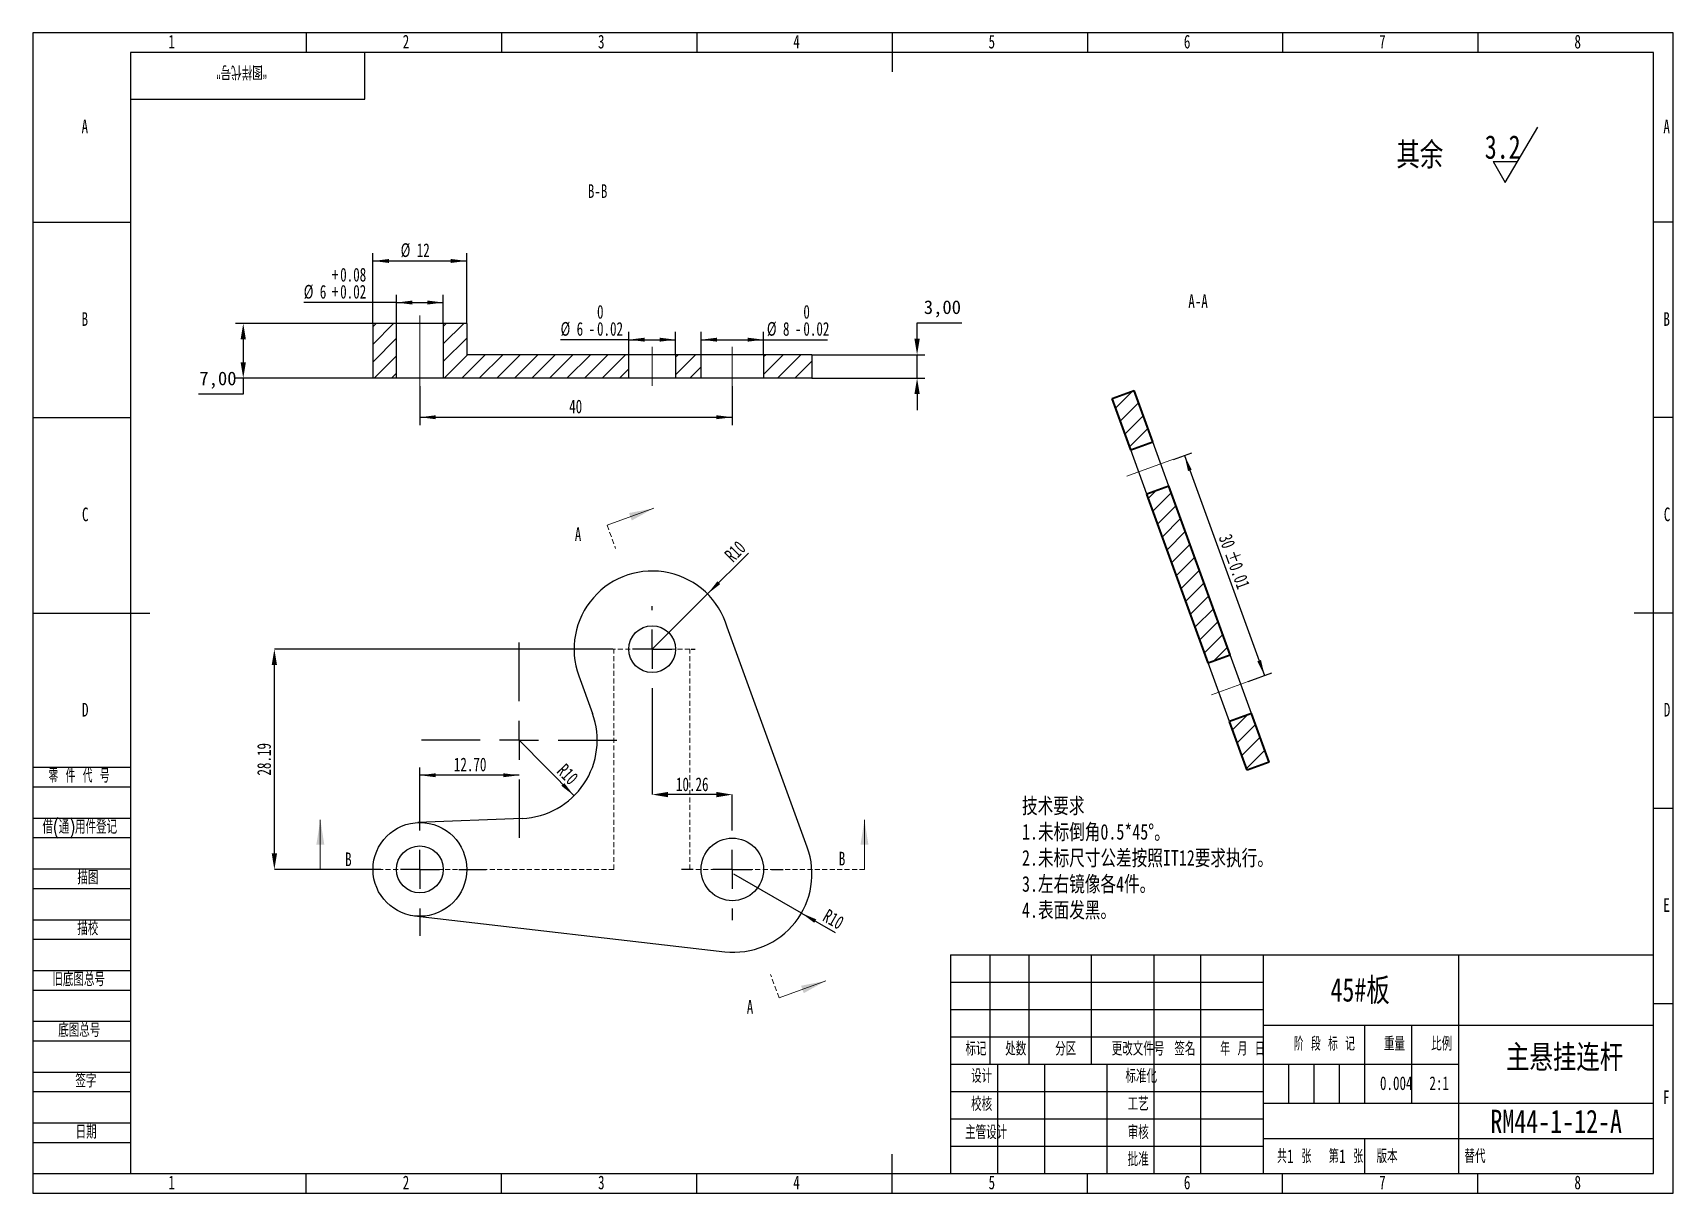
# Model space of a CAD drawing. Header units: millimetres. Extents: x 0 to 420, y 0 to 297.
import ezdxf

# ---------------------------------------------------------------- set-up
doc = ezdxf.new("R2010")
doc.units = ezdxf.units.MM
doc.header["$PDSIZE"] = -1
for name, pattern in [('ACAD_ISO04W100', [30, 24, -3, 0, -3]), ('CENTERX2', [20.32, 12.7, -2.54, 2.54, -2.54]), ('HIDDEN', [1.905, 1.27, -0.635])]:
    doc.linetypes.add(name, pattern=pattern)
for name, color, linetype in [('10', 7, 'Continuous'), ('5', 7, 'Continuous'), ('9', 7, 'Continuous'), ('SLD-0', 7, 'Continuous')]:
    doc.layers.add(name, color=color, linetype=linetype)
doc.layers.add('中心线', color=6, linetype='ACAD_ISO04W100', lineweight=0)
doc.styles.add('SLDTEXTSTYLE0', font='TXT', dxfattribs={"width": 0.7, "bigfont": 'bigfont'})
doc.styles.add('SLDTEXTSTYLE1', font='TXT', dxfattribs={"width": 0.62, "bigfont": 'bigfont'})
doc.styles.add('SLDTEXTSTYLE2', font='TXT', dxfattribs={"width": 0.614286, "bigfont": 'bigfont'})
doc.styles.add('SLDTEXTSTYLE3', font='TXT', dxfattribs={"width": 0.6, "bigfont": 'bigfont'})
doc.styles.add('SLDTEXTSTYLE4', font='TXT', dxfattribs={"width": 0.7})
doc.dimstyles.new('ISO-25', dxfattribs={"dimtxt": 2.5, "dimasz": 2.5, "dimexe": 1.25, "dimexo": 0.625, "dimtad": 1, "dimtxsty": 'Standard', "dimcen": 2.5, "dimadec": 0, "dimazin": 0, "dimtfac": 1, "dimtmove": 0, "dimatfit": 3, "dimfxl": 1, "dimarcsym": 0})
doc.dimstyles.new('SLDDIMSTYLE0', dxfattribs={"dimtxt": 3.5, "dimasz": 4.08, "dimexe": 0, "dimexo": 0.0625, "dimgap": 0.875, "dimtad": 2, "dimlfac": 0.5, "dimrnd": 1e-09, "dimzin": 12, "dimdsep": 46, "dimtxsty": 'SLDTEXTSTYLE4', "dimsah": 1, "dimcen": 0, "dimadec": 0, "dimazin": 3, "dimtfac": 1, "dimtofl": 0, "dimtmove": 0, "dimatfit": 3, "dimfxl": 1, "dimfrac": 2, "dimtolj": 1, "dimtzin": 12, "dimarcsym": 0})
doc.dimstyles.new('SLDDIMSTYLE1', dxfattribs={"dimtxt": 3.5, "dimasz": 4.08, "dimexe": 0, "dimexo": 0.0625, "dimgap": 0.875, "dimtad": 2, "dimlfac": 0.5, "dimrnd": 1e-09, "dimzin": 4, "dimdsep": 46, "dimtxsty": 'SLDTEXTSTYLE4', "dimsah": 1, "dimcen": 0.09, "dimadec": 0, "dimazin": 1, "dimtfac": 1, "dimtofl": 0, "dimtmove": 0, "dimatfit": 3, "dimfxl": 1, "dimfrac": 2, "dimtolj": 1, "dimtzin": 12, "dimarcsym": 0})
doc.dimstyles.new('SLDDIMSTYLE2', dxfattribs={"dimtxt": 3.5, "dimasz": 4.08, "dimexe": 0, "dimexo": 0.0625, "dimgap": 0.875, "dimtad": 2, "dimlfac": 0.5, "dimrnd": 1e-09, "dimzin": 12, "dimdsep": 46, "dimtxsty": 'SLDTEXTSTYLE4', "dimsah": 1, "dimcen": 0.09, "dimadec": 0, "dimazin": 3, "dimtol": 1, "dimtp": 0.08, "dimtm": -0.02, "dimtfac": 1, "dimtofl": 0, "dimtmove": 0, "dimatfit": 3, "dimfxl": 1, "dimfrac": 2, "dimtolj": 1, "dimarcsym": 0})
doc.dimstyles.new('SLDDIMSTYLE3', dxfattribs={"dimtxt": 3.5, "dimasz": 4.08, "dimexe": 0, "dimexo": 0.0625, "dimgap": 0.875, "dimtad": 2, "dimlfac": 0.5, "dimrnd": 1e-09, "dimzin": 12, "dimdsep": 46, "dimtxsty": 'SLDTEXTSTYLE4', "dimsah": 1, "dimcen": 0.09, "dimadec": 0, "dimazin": 3, "dimtol": 1, "dimtm": 0.02, "dimtfac": 1, "dimtofl": 0, "dimtmove": 0, "dimatfit": 3, "dimfxl": 1, "dimfrac": 2, "dimtolj": 1, "dimarcsym": 0})
doc.dimstyles.new('SLDDIMSTYLE4', dxfattribs={"dimtxt": 3.5, "dimasz": 4.08, "dimexe": 0, "dimexo": 0.0625, "dimgap": 0.875, "dimtad": 2, "dimlfac": 0.5, "dimrnd": 1e-09, "dimzin": 12, "dimdsep": 46, "dimtxsty": 'SLDTEXTSTYLE4', "dimsah": 1, "dimcen": 0.09, "dimadec": 0, "dimazin": 3, "dimtfac": 1, "dimtofl": 0, "dimtmove": 0, "dimatfit": 3, "dimfxl": 1, "dimfrac": 2, "dimtolj": 1, "dimtzin": 12, "dimarcsym": 0})
doc.dimstyles.new('SLDDIMSTYLE5', dxfattribs={"dimtxt": 3.5, "dimasz": 4.08, "dimexe": 0, "dimexo": 0.0625, "dimgap": 0.875, "dimtad": 2, "dimlfac": 0.5, "dimrnd": 1e-09, "dimzin": 12, "dimdsep": 46, "dimtxsty": 'SLDTEXTSTYLE4', "dimsah": 1, "dimcen": 0.09, "dimadec": 0, "dimazin": 3, "dimtol": 1, "dimtp": 0.01, "dimtm": 0.01, "dimtfac": 1, "dimtofl": 0, "dimtmove": 0, "dimatfit": 3, "dimfxl": 1, "dimfrac": 2, "dimtolj": 1, "dimarcsym": 0})

# ---------------------------------------------------------------- blocks, each defined once
blk = doc.blocks.new('_D')
at = {"layer": '10', "transparency": 16777216}
blk.add_line((138.59, 101.72), (124.51, 115.92), dxfattribs=at)
blk.add_solid([(138.59, 101.72), (136.08, 104.97), (135.35, 104.26)], dxfattribs=at)
at = {"layer": '10', "transparency": 16777216, "insert": (136.44, 110.26), "char_height": 3.5, "attachment_point": 1, "rotation": 314.7511, "style": 'SLDTEXTSTYLE4'}
blk.add_mtext('R10', dxfattribs=at)
blk = doc.blocks.new('_D_1')
at = {"layer": '10', "transparency": 16777216}
for q in [(183.23, 163.81), (158.58, 139.25)]:
    blk.add_line((172.75, 153.37), q, dxfattribs=at)
blk.add_solid([(172.75, 153.37), (176, 155.89), (175.28, 156.61)], dxfattribs=at)
at = {"layer": '10', "transparency": 16777216, "insert": (176.79, 163.75), "char_height": 3.5, "attachment_point": 1, "rotation": 44.8938, "style": 'SLDTEXTSTYLE4'}
blk.add_mtext('R10', dxfattribs=at)
blk = doc.blocks.new('_D_2')
at = {"layer": '10', "transparency": 16777216}
for p, q in [((99.1, 99.87), (99.1, 108.97)), ((124.51, 106.97), (99.1, 106.97))]:
    blk.add_line(p, q, dxfattribs=at)
for points in [[(99.1, 106.97), (103.18, 106.47), (103.18, 107.48)], [(124.51, 106.97), (120.43, 107.48), (120.43, 106.47)]]:
    blk.add_solid(points, dxfattribs=at)
at = {"layer": '10', "transparency": 16777216, "insert": (107.81, 111.49), "char_height": 3.5, "attachment_point": 1, "style": 'SLDTEXTSTYLE4'}
blk.add_mtext('12.70', dxfattribs=at)
blk = doc.blocks.new('_D_3')
at = {"layer": '10', "transparency": 16777216}
for q in [(179.49, 81.68), (205.46, 66.69)]:
    blk.add_line((196.81, 71.68), q, dxfattribs=at)
blk.add_solid([(196.81, 71.68), (200.09, 69.2), (200.6, 70.08)], dxfattribs=at)
at = {"layer": '10', "transparency": 16777216, "insert": (203.72, 72.9), "char_height": 3.5, "attachment_point": 1, "rotation": 330, "style": 'SLDTEXTSTYLE4'}
blk.add_mtext('R10', dxfattribs=at)
blk = doc.blocks.new('SW_CENTERMARKSYMBOL_0')
at = {"layer": '10', "color": 0}
for p, q in [((0, 10), (0, 17)), ((0, 0), (0, 5)), ((-10, 0), (-17, 0)), ((0, 0), (-5, 0)), ((0, 0), (0, -5)), ((0, 0), (5, 0)), ((10, 0), (17, 0)), ((0, -10), (0, -17))]:
    blk.add_line(p, q, dxfattribs=at)
blk = doc.blocks.new('SW_CENTERMARKSYMBOL_1')
at = {"layer": '10', "color": 0}
for p, q in [((0, 10), (0, 13)), ((0, 0), (0, 5)), ((-10, 0), (-13, 0)), ((0, 0), (-5, 0)), ((0, 0), (0, -5)), ((0, 0), (5, 0)), ((10, 0), (13, 0)), ((0, -10), (0, -13))]:
    blk.add_line(p, q, dxfattribs=at)
blk = doc.blocks.new('SW_CENTERMARKSYMBOL_2')
at = {"layer": '10', "color": 0}
for p, q in [((0, 10), (0, 11)), ((0, 0), (0, 5)), ((-10, 0), (-11, 0)), ((0, 0), (-5, 0)), ((0, 0), (0, -5)), ((0, 0), (5, 0)), ((10, 0), (11, 0)), ((0, -10), (0, -11))]:
    blk.add_line(p, q, dxfattribs=at)
blk = doc.blocks.new('SW_CENTERMARKSYMBOL_3')
at = {"layer": '10', "color": 0}
for p, q in [((0, 10), (0, 25)), ((0, 0), (0, 5)), ((-10, 0), (-25, 0)), ((0, 0), (-5, 0)), ((0, 0), (0, -5)), ((0, 0), (5, 0)), ((10, 0), (25, 0)), ((0, -10), (0, -25))]:
    blk.add_line(p, q, dxfattribs=at)
blk = doc.blocks.new('_D_4')
at = {"layer": '10', "transparency": 16777216}
for p, q in [((93.1, 227.96), (69.37, 227.96)), ((93.1, 222.6), (93.1, 229.96)), ((93.1, 227.96), (105.1, 227.96)), ((105.1, 222.6), (105.1, 229.96))]:
    blk.add_line(p, q, dxfattribs=at)
for points in [[(93.1, 227.96), (97.18, 227.45), (97.18, 228.47)], [(105.1, 227.96), (101.02, 228.47), (101.02, 227.45)]]:
    blk.add_solid(points, dxfattribs=at)
at = {"layer": '10', "transparency": 16777216, "char_height": 3.5, "attachment_point": 1, "style": 'SLDTEXTSTYLE4'}
for s, insert in [('+', (76.55, 236.84)), ('0.08', (78.7, 236.84)), ('%%c', (69.37, 232.48)), ('6', (73.48, 232.47)), ('+', (76.55, 232.48)), ('0.02', (78.7, 232.48))]:
    blk.add_mtext(s, dxfattribs=dict(at, insert=insert))
blk = doc.blocks.new('_D_5')
at = {"layer": '10', "transparency": 16777216}
for p, q in [((152.58, 218.46), (135.13, 218.46)), ((152.58, 214.6), (152.58, 220.46)), ((152.58, 218.46), (164.58, 218.46)), ((164.58, 214.6), (164.58, 220.46))]:
    blk.add_line(p, q, dxfattribs=at)
for points in [[(152.58, 218.46), (156.66, 217.95), (156.66, 218.96)], [(164.58, 218.46), (160.5, 218.96), (160.5, 217.95)]]:
    blk.add_solid(points, dxfattribs=at)
at = {"layer": '10', "transparency": 16777216, "char_height": 3.5, "attachment_point": 1, "style": 'SLDTEXTSTYLE4'}
for s, insert in [('0', (144.46, 227.34)), ('%%c', (135.13, 222.98)), ('6', (139.24, 222.97)), ('0.02', (144.46, 222.98)), ('-', (142.3, 222.98))]:
    blk.add_mtext(s, dxfattribs=dict(at, insert=insert))
blk = doc.blocks.new('_D_6')
at = {"layer": '10', "transparency": 16777216}
for p, q in [((171.1, 214.6), (171.1, 220.46)), ((171.1, 218.46), (187.1, 218.46)), ((187.1, 214.6), (187.1, 220.46)), ((187.1, 218.46), (203.43, 218.46))]:
    blk.add_line(p, q, dxfattribs=at)
for points in [[(171.1, 218.46), (175.18, 217.95), (175.18, 218.96)], [(187.1, 218.46), (183.02, 218.96), (183.02, 217.95)]]:
    blk.add_solid(points, dxfattribs=at)
at = {"layer": '10', "transparency": 16777216, "char_height": 3.5, "attachment_point": 1, "style": 'SLDTEXTSTYLE4'}
for s, insert in [('0', (197.29, 227.34)), ('%%c', (187.95, 222.98)), ('8', (192.07, 222.97)), ('0.02', (197.29, 222.98)), ('-', (195.13, 222.98))]:
    blk.add_mtext(s, dxfattribs=dict(at, insert=insert))
blk = doc.blocks.new('_D_7')
at = {"layer": '10', "transparency": 16777216}
for p, q in [((99.1, 206.6), (99.1, 196.6)), ((179.1, 206.6), (179.1, 196.6)), ((99.1, 198.6), (179.1, 198.6))]:
    blk.add_line(p, q, dxfattribs=at)
for points in [[(99.1, 198.6), (103.18, 198.1), (103.18, 199.11)], [(179.1, 198.6), (175.02, 199.11), (175.02, 198.1)]]:
    blk.add_solid(points, dxfattribs=at)
at = {"layer": '10', "transparency": 16777216, "insert": (137.33, 203.12), "char_height": 3.5, "attachment_point": 1, "style": 'SLDTEXTSTYLE4'}
blk.add_mtext('40', dxfattribs=at)
blk = doc.blocks.new('_D_8')
at = {"layer": '10', "transparency": 16777216}
for p, q in [((87.1, 222.6), (87.1, 240.6)), ((111.1, 222.6), (111.1, 240.6)), ((87.1, 238.6), (111.1, 238.6))]:
    blk.add_line(p, q, dxfattribs=at)
for points in [[(87.1, 238.6), (91.18, 238.1), (91.18, 239.11)], [(111.1, 238.6), (107.02, 239.11), (107.02, 238.1)]]:
    blk.add_solid(points, dxfattribs=at)
at = {"layer": '10', "transparency": 16777216, "char_height": 3.5, "attachment_point": 1, "style": 'SLDTEXTSTYLE4'}
for s, insert in [('%%c', (94.19, 243.13)), ('12', (98.3, 243.12))]:
    blk.add_mtext(s, dxfattribs=dict(at, insert=insert))
blk = doc.blocks.new('_D_9')
at = {"layer": '10', "transparency": 16777216}
for p, q in [((292.06, 187.83), (296.74, 189.53)), ((294.86, 188.85), (315.38, 132.47)), ((311.19, 130.95), (317.26, 133.15))]:
    blk.add_line(p, q, dxfattribs=at)
for points in [[(294.86, 188.85), (295.78, 184.84), (296.73, 185.19)], [(315.38, 132.47), (314.46, 136.48), (313.51, 136.13)]]:
    blk.add_solid(points, dxfattribs=at)
at = {"layer": '10', "transparency": 16777216, "char_height": 3.5, "attachment_point": 1, "rotation": 290, "style": 'SLDTEXTSTYLE4'}
for s, insert in [('30', (306.87, 169.03)), ('±0.01', (308.37, 164.91))]:
    blk.add_mtext(s, dxfattribs=dict(at, insert=insert))
blk = doc.blocks.new('*D15')
at = {"color": 0, "lineweight": -2, "transparency": 16777216}
for p, q in [((87.1, 222.6), (51.88, 222.6)), ((53.88, 218.52), (53.88, 212.68)), ((87.1, 208.6), (51.88, 208.6)), ((53.88, 208.6), (53.88, 204.52)), ((53.88, 204.52), (42.44, 204.52))]:
    blk.add_line(p, q, dxfattribs=at)
at = {"color": 0, "transparency": 16777216}
for points in [[(53.2, 218.52), (54.56, 218.52), (53.88, 222.6)], [(53.2, 212.68), (54.56, 212.68), (53.88, 208.6)]]:
    blk.add_solid(points, dxfattribs=at)
at = {"layer": 'Defpoints', "color": 0, "transparency": 16777216}
for p in [(87.1, 222.6), (53.88, 208.6), (87.1, 208.6)]:
    blk.add_point(p, dxfattribs=at)
at = {"color": 0, "transparency": 16777216, "insert": (47.4, 208.09), "char_height": 3.5, "attachment_point": 5}
blk.add_mtext('7,00', dxfattribs=at)
blk = doc.blocks.new('*D16')
at = {"color": 0, "lineweight": -2, "transparency": 16777216}
for p, q in [((226.41, 218.68), (226.41, 222.76)), ((226.41, 222.76), (237.85, 222.76)), ((199.46, 214.6), (228.41, 214.6)), ((226.41, 208.6), (226.41, 214.6)), ((199.46, 208.6), (228.41, 208.6)), ((226.41, 204.52), (226.41, 200.44))]:
    blk.add_line(p, q, dxfattribs=at)
at = {"color": 0, "transparency": 16777216}
for points in [[(225.73, 218.68), (227.09, 218.68), (226.41, 214.6)], [(225.73, 204.52), (227.09, 204.52), (226.41, 208.6)]]:
    blk.add_solid(points, dxfattribs=at)
at = {"layer": 'Defpoints', "color": 0, "transparency": 16777216}
for p in [(199.46, 214.6), (226.41, 214.6), (199.46, 208.6)]:
    blk.add_point(p, dxfattribs=at)
at = {"color": 0, "transparency": 16777216, "insert": (232.89, 226.33), "char_height": 3.5, "attachment_point": 5}
blk.add_mtext('3,00', dxfattribs=at)
blk = doc.blocks.new('*D42')
at = {"layer": '10', "color": 0, "lineweight": -2, "transparency": 16777216}
for p, q in [((147.52, 139.25), (61.85, 139.25)), ((61.85, 86.95), (61.85, 135.17)), ((82.04, 82.87), (61.85, 82.87))]:
    blk.add_line(p, q, dxfattribs=at)
at = {"layer": '10', "color": 0, "transparency": 16777216}
for points in [[(61.17, 135.17), (62.53, 135.17), (61.85, 139.25)], [(61.17, 86.95), (62.53, 86.95), (61.85, 82.87)]]:
    blk.add_solid(points, dxfattribs=at)
at = {"layer": 'Defpoints', "color": 0, "transparency": 16777216}
for p in [(61.85, 139.25), (147.58, 139.25), (82.1, 82.87)]:
    blk.add_point(p, dxfattribs=at)
at = {"layer": '10', "color": 0, "transparency": 16777216, "insert": (59.23, 111.06), "char_height": 3.5, "attachment_point": 5, "rotation": 90, "style": 'SLDTEXTSTYLE4'}
blk.add_mtext('\\A1;28.19', dxfattribs=at)
blk = doc.blocks.new('*D43')
at = {"layer": '10', "color": 0, "lineweight": -2, "transparency": 16777216}
for p, q in [((158.58, 129.19), (158.58, 102.02)), ((175.02, 102.02), (162.66, 102.02)), ((179.1, 94.43), (179.1, 102.02))]:
    blk.add_line(p, q, dxfattribs=at)
at = {"layer": '10', "color": 0, "transparency": 16777216}
for points in [[(162.66, 102.7), (162.66, 101.34), (158.58, 102.02)], [(175.02, 102.7), (175.02, 101.34), (179.1, 102.02)]]:
    blk.add_solid(points, dxfattribs=at)
at = {"layer": 'Defpoints', "color": 0, "transparency": 16777216}
for p in [(158.58, 129.25), (158.58, 102.02), (179.1, 94.37)]:
    blk.add_point(p, dxfattribs=at)
at = {"layer": '10', "color": 0, "transparency": 16777216, "insert": (168.84, 104.64), "char_height": 3.5, "attachment_point": 5, "style": 'SLDTEXTSTYLE4'}
blk.add_mtext('\\A1;10.26', dxfattribs=at)

msp = doc.modelspace()

# ---------------------------------------------------------------- hatches: boundary and pattern name
at = {"layer": '10', "linetype": 'Continuous', "lineweight": 18}
h = msp.add_hatch(dxfattribs=at)
h.set_pattern_fill('ANSI31', color=256, angle=3e-322, style=0)
h.paths.add_polyline_path([(87.104, 208.604), (93.104, 208.604), (93.104, 222.604), (87.104, 222.604)], flags=0)
h = msp.add_hatch(dxfattribs=at)
h.set_pattern_fill('ANSI31', color=256, angle=3e-322, style=0)
h.paths.add_polyline_path([(152.582, 208.604), (152.582, 214.604), (111.104, 214.604), (111.104, 222.604), (105.104, 222.604), (105.104, 208.604)], flags=0)
h = msp.add_hatch(dxfattribs=at)
h.set_pattern_fill('ANSI31', color=256, angle=3e-322, style=0)
h.paths.add_polyline_path([(171.104, 208.604), (171.104, 214.604), (164.582, 214.604), (164.582, 208.604)], flags=0)
h = msp.add_hatch(dxfattribs=at)
h.set_pattern_fill('ANSI31', color=256, angle=3e-322, style=0)
h.paths.add_polyline_path([(199.459, 208.604), (199.459, 214.604), (187.104, 214.604), (187.104, 208.604)], flags=0)
h = msp.add_hatch(dxfattribs=at)
h.set_pattern_fill('ANSI31', color=256, angle=3e-322, style=0)
h.paths.add_polyline_path([(281.953, 205.437), (276.314, 203.385), (281.103, 190.229), (286.741, 192.281)], flags=0)
h = msp.add_hatch(dxfattribs=at)
h.set_pattern_fill('ANSI31', color=256, angle=3e-322, style=0)
h.paths.add_polyline_path([(285.207, 178.953), (300.94, 135.727), (306.578, 137.779), (290.845, 181.005)], flags=0)
h = msp.add_hatch(dxfattribs=at)
h.set_pattern_fill('ANSI31', color=256, angle=3e-322, style=0)
h.paths.add_polyline_path([(310.943, 108.243), (316.581, 110.295), (312.05, 122.744), (306.412, 120.692)], flags=0)

# ---------------------------------------------------------------- linework, layer by layer
for p, q in [((377.02, 258.717), (385.321, 272.829)), ((373.89, 264.037), (377.02, 258.717)), ((373.89, 264.037), (380.149, 264.037))]:
    msp.add_line(p, q)
at = {"color": 7, "linetype": 'Continuous', "lineweight": 25}
for p, q in [((87.104, 208.604), (87.104, 222.604)), ((93.104, 222.604), (87.104, 222.604)), ((93.104, 208.604), (93.104, 222.604)), ((105.104, 222.604), (93.104, 222.604)), ((105.104, 222.604), (105.104, 208.604)), ((111.104, 222.604), (105.104, 222.604)), ((111.104, 222.604), (111.104, 214.604)), ((152.582, 214.604), (111.104, 214.604)), ((152.582, 208.604), (152.582, 214.604)), ((164.582, 214.604), (152.582, 214.604)), ((164.582, 214.604), (164.582, 208.604)), ((171.104, 214.604), (164.582, 214.604)), ((171.104, 208.604), (171.104, 214.604)), ((187.104, 214.604), (171.104, 214.604)), ((187.104, 214.604), (187.104, 208.604)), ((199.459, 214.604), (187.104, 214.604)), ((199.459, 214.604), (199.459, 208.604)), ((93.104, 208.604), (87.104, 208.604)), ((105.104, 208.604), (93.104, 208.604)), ((152.582, 208.604), (105.104, 208.604)), ((164.582, 208.604), (152.582, 208.604)), ((171.104, 208.604), (164.582, 208.604)), ((187.104, 208.604), (171.104, 208.604)), ((199.459, 208.604), (187.104, 208.604)), ((285.207, 178.953), (281.103, 190.229)), ((290.845, 181.005), (286.741, 192.281)), ((198.288, 88.523), (177.766, 144.905)), ((306.412, 120.692), (300.94, 135.727)), ((312.05, 122.744), (306.578, 137.779)), ((139.789, 132.41), (143.301, 122.761)), ((125.313, 95.937), (98.62, 94.859)), ((97.733, 70.947), (177.21, 61.813))]:
    msp.add_line(p, q, dxfattribs=at)
at = {"color": 7, "linetype": 'Continuous', "lineweight": 35}
for p, q in [((276.314, 203.385), (281.953, 205.437)), ((281.103, 190.229), (276.314, 203.385)), ((286.741, 192.281), (281.953, 205.437)), ((281.103, 190.229), (286.741, 192.281)), ((290.845, 181.005), (285.207, 178.953)), ((306.578, 137.779), (290.845, 181.005)), ((300.94, 135.727), (285.207, 178.953)), ((300.94, 135.727), (306.578, 137.779)), ((312.05, 122.744), (306.412, 120.692)), ((316.581, 110.295), (312.05, 122.744)), ((310.943, 108.243), (306.412, 120.692)), ((316.581, 110.295), (310.943, 108.243))]:
    msp.add_line(p, q, dxfattribs=at)
at = {"color": 7, "linetype": 'Continuous', "lineweight": 18}
for p, q in [((147.042, 170.959), (158.976, 175.302)), ((73.617, 82.869), (73.617, 95.569)), ((212.933, 82.869), (212.933, 95.53)), ((191.076, 49.975), (203.01, 54.318))]:
    msp.add_line(p, q, dxfattribs=at)
at = {"color": 7, "linetype": 'HIDDEN', "lineweight": 18}
for p, q in [((147.042, 170.959), (149.213, 164.992)), ((168.219, 139.25), (148.75, 139.25)), ((148.75, 82.869), (148.75, 139.25)), ((168.219, 82.869), (168.219, 139.25)), ((148.75, 82.869), (73.617, 82.869)), ((212.933, 82.869), (168.219, 82.869)), ((191.076, 49.975), (188.904, 55.942))]:
    msp.add_line(p, q, dxfattribs=at)
at = {"color": 7, "linetype": 'Continuous', "lineweight": 25}
for centre, radius in [((158.582, 139.25), 6), ((99.104, 82.869), 12), ((99.104, 82.869), 6), ((179.104, 82.869), 8)]:
    msp.add_circle(centre, radius, dxfattribs=at)
for centre, start, end in [((158.582, 139.25), 16.42203, 200), ((124.507, 115.92), 272.3116, 20), ((179.494, 81.683), 263.44404, 20)]:
    msp.add_arc(centre, 20, start, end, dxfattribs=at)
at = {"color": 7, "linetype": 'Continuous', "lineweight": 18}
for points in [[(158.976, 175.302), (152.661, 174.085), (153.356, 172.176)], [(73.617, 95.569), (72.601, 89.219), (74.633, 89.219)], [(212.933, 95.53), (211.917, 89.18), (213.949, 89.18)], [(203.01, 54.318), (196.696, 53.101), (197.391, 51.192)]]:
    msp.add_solid(points, dxfattribs=at)
at = {"layer": '10', "linetype": 'CENTERX2', "lineweight": 18}
for p, q in [((158.582, 216.604), (158.582, 206.604)), ((292.062, 187.833), (279.992, 183.44)), ((311.194, 130.946), (301.797, 127.525))]:
    msp.add_line(p, q, dxfattribs=at)
at = {"layer": '10', "color": 7}
for p, q in [((0, 109), (25, 109)), ((0, 104), (25, 104)), ((0, 96), (25, 96)), ((0, 91), (25, 91)), ((0, 83), (25, 83)), ((0, 78), (25, 78)), ((0, 70), (25, 70)), ((0, 65), (25, 65)), ((0, 57), (25, 57)), ((0, 52), (25, 52)), ((235, 54), (315, 54)), ((235, 47), (315, 47)), ((0, 44), (25, 44)), ((0, 39), (25, 39)), ((0, 31), (25, 31)), ((0, 26), (25, 26)), ((0, 18), (25, 18)), ((0, 13), (25, 13))]:
    msp.add_line(p, q, dxfattribs=at)
at = {"layer": '10', "color": 7, "lineweight": 25}
for p, q in [((245, 61), (245, 33)), ((255, 61), (255, 33)), ((271, 61), (271, 33)), ((287, 61), (287, 5)), ((299, 61), (299, 5)), ((315, 61), (315, 5)), ((365, 61), (365, 33)), ((315, 43), (415, 43)), ((340.986, 43), (340.986, 23)), ((353, 43), (353, 23)), ((235, 40), (315, 40)), ((235, 33), (365, 33)), ((247, 33), (247, 5)), ((259, 33), (259, 5)), ((275, 33), (275, 5)), ((365, 33), (365, 5)), ((235, 26), (315, 26)), ((315, 23), (415, 23)), ((235, 19), (315, 19)), ((315, 14), (415, 14)), ((235, 12), (315, 12))]:
    msp.add_line(p, q, dxfattribs=at)
at = {"layer": '5'}
for p, q in [((70, 297), (70, 292)), ((120, 297), (120, 292)), ((170, 297), (170, 292)), ((270, 297), (270, 292)), ((320, 297), (320, 292)), ((370, 297), (370, 292)), ((0, 248.5), (25, 248.5)), ((420, 248.5), (415, 248.5)), ((0, 198.5), (25, 198.5)), ((420, 198.5), (415, 198.5)), ((420, 98.5), (415, 98.5)), ((420, 48.5), (415, 48.5)), ((70, 0), (70, 5)), ((120, 0), (120, 5)), ((170, 0), (170, 5)), ((270, 0), (270, 5)), ((320, 0), (320, 5)), ((370, 0), (370, 5))]:
    msp.add_line(p, q, dxfattribs=at)
at = {"layer": '5', "lineweight": 25}
for p, q in [((220, 297), (220, 287)), ((0, 148.5), (30, 148.5)), ((420, 148.5), (410, 148.5)), ((220, 0), (220, 10))]:
    msp.add_line(p, q, dxfattribs=at)
at = {"layer": '5', "color": 7, "lineweight": 25}
for p, q in [((415, 292), (25, 292)), ((25, 292), (25, 5)), ((85, 280), (85, 292)), ((415, 5), (415, 292)), ((25, 280), (85, 280)), ((235, 61), (415, 61)), ((235, 61), (235, 5)), ((0, 5), (415, 5))]:
    msp.add_line(p, q, dxfattribs=at)
at = {"layer": '9', "color": 7}
for p, q in [((420, 297), (0, 297)), ((0, 297), (0, 0)), ((420, 148.5), (420, 297)), ((420, 0), (420, 148.5)), ((0, 0), (420, 0))]:
    msp.add_line(p, q, dxfattribs=at)
at = {"layer": 'SLD-0'}
for p, q in [((321.5, 33), (321.5, 23)), ((328, 33), (328, 23)), ((334.5, 33), (334.5, 23))]:
    msp.add_line(p, q, dxfattribs=at)
at = {"layer": 'SLD-0', "lineweight": 25}
msp.add_line((340.986, 14), (340.986, 5), dxfattribs=at)
at = {"layer": '中心线'}
for p, q in [((99.104, 224.604), (99.104, 206.604)), ((158.582, 216.604), (158.582, 206.604)), ((179.104, 216.604), (179.104, 206.604))]:
    msp.add_line(p, q, dxfattribs=at)

# ---------------------------------------------------------------- block references
for name, p in [('SW_CENTERMARKSYMBOL_2', (158.582, 139.25)), ('SW_CENTERMARKSYMBOL_3', (124.507, 115.92)), ('SW_CENTERMARKSYMBOL_0', (99.104, 82.869)), ('SW_CENTERMARKSYMBOL_1', (179.104, 82.869))]:
    msp.add_blockref(name, p, dxfattribs=at)

# ---------------------------------------------------------------- texts
at = {"attachment_point": 1}
for s, width, gutter_width, insert, char_height in [('{\\fHYSWLongFangSong|b0|i0|c134|p2;其余}', 6276.4357, 37.356, (349.128, 268.911), 6), ('{\\fHYSWLongFangSong|b0|i0|c134|p2;3.2}', 11.62116, 70, (371.758, 270.771), 6), ('{\\fHYSWLongFangSong|b0|i0|c134|p2;技术要求\\P1.未标倒角0.5*45%%D。\\P2.未标尺寸公差按照IT12要求执行。\\P3.左右镜像各4件。\\P4.表面发黑。}', 203.45832, 0.45, (253.272, 101.164), 4)]:
    msp.add_mtext_dynamic_manual_height_columns(s, width=width, gutter_width=gutter_width, heights=[0], dxfattribs=dict(at, insert=insert, char_height=char_height))
at = {"color": 7, "linetype": 'Continuous', "char_height": 3.5, "attachment_point": 1, "style": 'SLDTEXTSTYLE4'}
for s, insert in [('A', (138.765, 170.391)), ('B', (79.967, 87.201)), ('B', (206.359, 87.376)), ('A', (182.799, 49.407))]:
    msp.add_mtext(s, dxfattribs=dict(at, insert=insert))
at = {"char_height": 6, "width": 203.45832, "attachment_point": 1}
for s, insert in [('{\\fHYSWLongFangSong|b0|i0|c134|p2;45#板}', (332.247, 55.036)), ('{\\fHYSWLongFangSong|b0|i0|c134|p2;主悬挂连杆}', (377.206, 37.894)), ('{\\fHYSWLongFangSong|b0|i0|c134|p2;RM44-1-12-A}', (373.205, 21.367))]:
    msp.add_mtext(s, dxfattribs=dict(at, insert=insert))
at = {"layer": '10', "char_height": 3.5, "style": 'SLDTEXTSTYLE4'}
for s, insert, attachment_point in [('1', (35.544, 296.497), 2), ('2', (95.544, 296.497), 2), ('3', (145.544, 296.497), 2), ('4', (195.544, 296.497), 2), ('5', (245.544, 296.497), 2), ('6', (295.547, 296.497), 2), ('7', (345.547, 296.497), 2), ('8', (395.547, 296.497), 2), ('A', (13.32, 274.79), 2), ('A', (418.32, 274.79), 2), ('B-B', (144.608, 258.234), 2), ('A-A', (298.349, 230.067), 2), ('B', (13.32, 225.497), 2), ('B', (418.32, 225.497), 2), ('C', (13.427, 175.497), 2), ('C', (418.427, 175.497), 2), ('D', (13.43, 125.497), 2), ('D', (418.43, 125.497), 2), ('E', (418.318, 75.497), 2), ('0.004', (349.093, 29.905), 2), ('2:1', (360.084, 29.905), 2), ('F', (418.224, 26.29), 2), ('1', (321.142, 11.201), 1), ('1', (334.479, 11.201), 1), ('1', (35.544, 4.497), 2), ('2', (95.544, 4.497), 2), ('3', (145.544, 4.497), 2), ('4', (195.544, 4.497), 2), ('5', (245.544, 4.497), 2), ('6', (295.547, 4.497), 2), ('7', (345.547, 4.497), 2), ('8', (395.547, 4.497), 2)]:
    msp.add_mtext(s, dxfattribs=dict(at, insert=insert, attachment_point=attachment_point))
at = {"layer": '10', "color": 7, "char_height": 3.5}
for s, insert, attachment_point, style in [('零 件 代 号', (4.023, 108.595), 1, 'SLDTEXTSTYLE2'), ('借(通)用件登记', (2.474, 95.499), 1, 'SLDTEXTSTYLE0'), ('描图', (14.111, 82.553), 2, 'SLDTEXTSTYLE0'), ('描校', (14.079, 69.517), 2, 'SLDTEXTSTYLE0'), ('旧底图总号', (5, 56.488), 1, 'SLDTEXTSTYLE0'), ('底图总号', (6.5, 43.486), 1, 'SLDTEXTSTYLE0'), ('标记', (241.492, 38.717), 2, 'SLDTEXTSTYLE0'), ('处数', (251.667, 38.717), 2, 'SLDTEXTSTYLE0'), ('分区', (264.464, 38.717), 2, 'SLDTEXTSTYLE0'), ('更改文件号', (282.982, 38.717), 2, 'SLDTEXTSTYLE0'), ('签名', (294.968, 38.717), 2, 'SLDTEXTSTYLE0'), ('年 月 日', (309.713, 38.717), 2, 'SLDTEXTSTYLE1'), ('阶 段 标 记', (330.688, 39.994), 2, 'SLDTEXTSTYLE2'), ('重量', (348.632, 39.994), 2, 'SLDTEXTSTYLE0'), ('比例', (360.723, 39.994), 2, 'SLDTEXTSTYLE0'), ('签字', (13.585, 30.537), 2, 'SLDTEXTSTYLE0'), ('设计', (242.932, 31.734), 2, 'SLDTEXTSTYLE0'), ('标准化', (283.793, 31.734), 2, 'SLDTEXTSTYLE0'), ('校核', (242.931, 24.556), 2, 'SLDTEXTSTYLE0'), ('工艺', (283.016, 24.599), 2, 'SLDTEXTSTYLE0'), ('日期', (13.662, 17.437), 2, 'SLDTEXTSTYLE0'), ('主管设计', (244.093, 17.33), 2, 'SLDTEXTSTYLE0'), ('审核', (283.016, 17.33), 2, 'SLDTEXTSTYLE0'), ('批准', (282.998, 10.441), 2, 'SLDTEXTSTYLE0'), ('共  张', (322.959, 11.201), 2, 'SLDTEXTSTYLE3'), ('第  张', (336.223, 11.201), 2, 'SLDTEXTSTYLE3'), ('版本', (346.742, 11.201), 2, 'SLDTEXTSTYLE0')]:
    msp.add_mtext(s, dxfattribs=dict(at, insert=insert, attachment_point=attachment_point, style=style))
at = {"layer": 'SLD-0', "insert": (53.476, 285.156), "char_height": 3.5, "attachment_point": 2, "rotation": 180, "style": 'SLDTEXTSTYLE0'}
msp.add_mtext('“图样代号”', dxfattribs=at)
at = {"layer": 'SLD-0', "insert": (366.561, 11.201), "char_height": 3.5, "attachment_point": 1, "style": 'SLDTEXTSTYLE0'}
msp.add_mtext('替代', dxfattribs=at)

# ---------------------------------------------------------------- dimensions: what is measured, and where the dimension line sits
for base, p1, p2, picture, middle in [((226.41, 214.604), (199.459, 208.604), (199.459, 214.604), '*D16', (232.892, 226.329)), ((53.881, 208.604), (87.104, 222.604), (87.104, 208.604), '*D15', (47.399, 208.089))]:
    dim = msp.add_linear_dim(base=base, p1=p1, p2=p2, angle=90, dimstyle='ISO-25', override={"dimtxt": 3.5, "dimasz": 4.08, "dimexe": 2, "dimexo": 0, "dimgap": 1.524, "dimtih": 1, "dimtoh": 1, "dimlfac": 0.5, "dimzin": 0, "dimadec": 2, "dimtzin": 0})
    dim.commit()
    dim.dimension.update_dxf_attribs({"geometry": picture, "text_midpoint": middle})
at = {"layer": '10'}
for base, p1, p2, dimstyle, picture, middle in [((111.104, 238.604), (87.104, 222.604), (111.104, 222.604), 'SLDDIMSTYLE4', '_D_8', (97.781, 238.604)), ((105.104, 227.957), (93.104, 222.604), (105.104, 222.604), 'SLDDIMSTYLE2', '_D_4', (77.104, 227.957)), ((164.582, 218.457), (152.582, 214.604), (164.582, 214.604), 'SLDDIMSTYLE3', '_D_5', (142.864, 218.457)), ((187.104, 218.457), (171.104, 214.604), (187.104, 214.604), 'SLDDIMSTYLE3', '_D_6', (195.69, 218.457))]:
    dim = msp.add_linear_dim(base=base, p1=p1, p2=p2, text='%%c<>', dimstyle=dimstyle, dxfattribs=at)
    dim.commit()
    dim.dimension.update_dxf_attribs({"geometry": picture, "text_midpoint": middle, "dimtype": 160})
for base, p1, p2, dimstyle, picture, middle in [((179.104, 198.604), (99.104, 206.604), (179.104, 206.604), 'SLDDIMSTYLE4', '_D_7', (138.864, 198.604)), ((99.104, 106.974), (124.507, 90.92), (99.104, 99.869), 'SLDDIMSTYLE1', '_D_2', (111.646, 106.974))]:
    dim = msp.add_linear_dim(base=base, p1=p1, p2=p2, dimstyle=dimstyle, dxfattribs=at)
    dim.commit()
    dim.dimension.update_dxf_attribs({"geometry": picture, "text_midpoint": middle, "dimtype": 160})
dim = msp.add_linear_dim(base=(315.378, 132.469), p1=(292.062, 187.833), p2=(311.194, 130.946), angle=290, dimstyle='SLDDIMSTYLE5', dxfattribs=at)
dim.commit()
dim.dimension.update_dxf_attribs({"geometry": '_D_9', "text_midpoint": (304.993, 161.001), "dimtype": 160})
for center, mpoint, picture, middle in [((158.582, 139.25), (172.751, 153.366), '_D_1', (181.652, 162.235)), ((124.507, 115.92), (138.587, 101.717), '_D', (134.981, 105.355)), ((179.494, 81.683), (196.814, 71.683), '_D_3', (203.537, 67.801))]:
    dim = msp.add_radius_dim(center=center, mpoint=mpoint, dimstyle='SLDDIMSTYLE0', dxfattribs=at)
    dim.commit()
    dim.dimension.update_dxf_attribs({"geometry": picture, "text_midpoint": middle, "dimtype": 164})
dim = msp.add_linear_dim(base=(61.855, 139.25), p1=(82.104, 82.869), p2=(147.582, 139.25), angle=90, dimstyle='SLDDIMSTYLE4', dxfattribs=at)
dim.commit()
dim.dimension.update_dxf_attribs({"geometry": '*D42', "text_midpoint": (59.23, 111.06)})
dim = msp.add_linear_dim(base=(158.582, 102.019), p1=(179.104, 94.369), p2=(158.582, 129.25), dimstyle='SLDDIMSTYLE4', dxfattribs=at)
dim.commit()
dim.dimension.update_dxf_attribs({"geometry": '*D43', "text_midpoint": (168.843, 104.644)})

doc.saveas('drawing.dxf')
